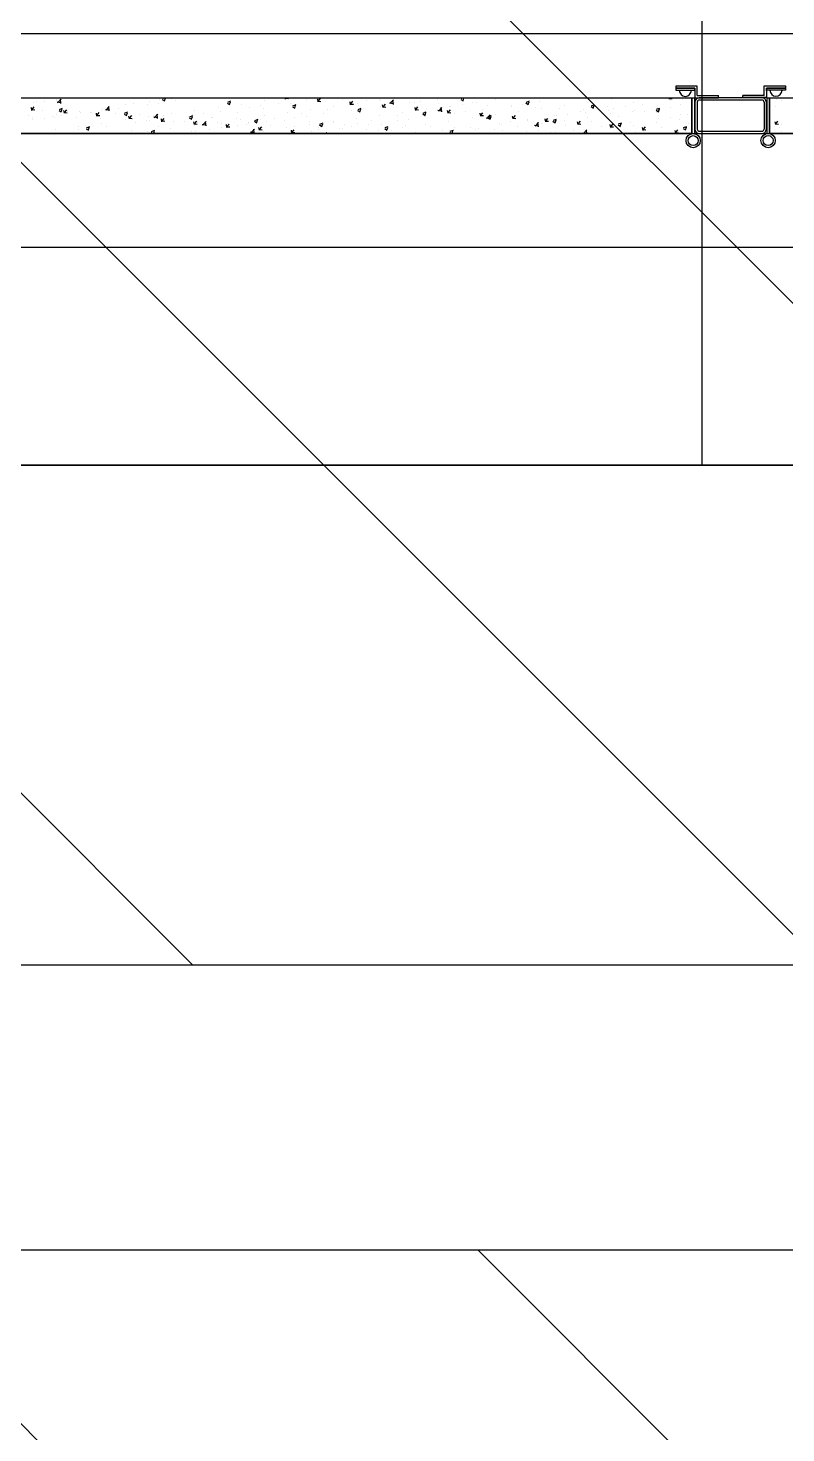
# Model space of a CAD drawing. Extents: x 758840 to 1108724, y -102573 to 143521.
# Drawn here: x 857459 to 858521, y 68672 to 70640 of the extents above; entities that cross this region are included whole.
import ezdxf
from ezdxf.xclip import XClip

# ---------------------------------------------------------------- set-up
doc = ezdxf.new("R2010")
doc.units = 0
doc.header["$LTSCALE"] = 1000
doc.header["$MEASUREMENT"] = 0
for name, color, linetype in [('02电气-设备', 255, 'Continuous'), ('02电气-设备基础', 252, 'Continuous'), ('电缆沟', 2, 'Continuous'), ('钢盖板', 6, 'Continuous')]:
    doc.layers.add(name, color=color, linetype=linetype)

# ---------------------------------------------------------------- blocks, each defined once
blk = doc.blocks.new('BD4-PAL0101-HVPM01')
at = {"layer": '02电气-设备'}
for p, q in [((8389687.9, -4143727.9), (8389657.9, -4143727.9)), ((8389657.9, -4143727.9), (8389657.9, -4143730.9)), ((8389687.9, -4143727.9), (8389684.9, -4143727.9)), ((8389687.9, -4143730.9), (8389687.9, -4143727.9)), ((8389687.9, -4143741.4), (8389687.9, -4143727.9)), ((8389781.9, -4143730.8), (8389781.9, -4143727.8)), ((8389781.9, -4143727.8), (8389811.9, -4143727.8)), ((8389781.9, -4143741.2), (8389781.9, -4143727.8)), ((8389781.9, -4143727.8), (8389784.9, -4143727.8)), ((8389811.9, -4143727.8), (8389811.9, -4143730.8)), ((8388436.9, -4143744.4), (8389679.9, -4143744.4)), ((8388762.8, -4143749.7), (8388762.8, -4143749.7)), ((8388789.8, -4143747.9), (8388789.8, -4143747.9)), ((8388790.4, -4143746.4), (8388790.4, -4143746.4)), ((8388791.5, -4143751.4), (8388796.5, -4143746.2)), ((8388796.4, -4143752.4), (8388795.7, -4143746.3)), ((8388813.9, -4143744.7), (8388813.9, -4143744.7)), ((8388919.9, -4143749.8), (8388919.9, -4143749.8)), ((8388935.2, -4143746.5), (8388935.2, -4143746.5)), ((8388938.4, -4143746.7), (8388941.6, -4143748.8)), ((8388939, -4143745.4), (8388941.7, -4143744.4)), ((8388941.5, -4143748.8), (8388942.8, -4143745)), ((8388951.9, -4143745.7), (8388951.9, -4143745.7)), ((8388957.3, -4143748.7), (8388957.3, -4143748.7)), ((8389030.2, -4143750.5), (8389034.7, -4143748.8)), ((8389081.8, -4143748.8), (8389081.8, -4143748.8)), ((8389111.3, -4143746.2), (8389111, -4143744.4)), ((8389111.4, -4143745), (8389112, -4143744.4)), ((8389111.4, -4143745.1), (8389115.2, -4143745.4)), ((8389140.8, -4143747.3), (8389140.8, -4143747.3)), ((8389154.8, -4143746.2), (8389154.8, -4143746.2)), ((8389156.9, -4143750.1), (8389156.2, -4143746.2)), ((8389156.5, -4143745.7), (8389156.5, -4143745.7)), ((8389156.7, -4143745.3), (8389156.7, -4143745.3)), ((8389157, -4143749), (8389160, -4143745.4)), ((8389157, -4143749.1), (8389160.8, -4143749.4)), ((8389190.3, -4143747.1), (8389190.3, -4143747.1)), ((8389202.5, -4143753), (8389205.6, -4143749.3)), ((8389224.2, -4143748.5), (8389224.2, -4143748.5)), ((8389243.4, -4143748.1), (8389243.4, -4143748.1)), ((8389244.1, -4143747.4), (8389244.1, -4143747.4)), ((8389257.5, -4143752.6), (8389262.4, -4143747.4)), ((8389262.3, -4143753.6), (8389261.6, -4143747.5)), ((8389300.1, -4143749.2), (8389300.1, -4143749.2)), ((8389324.1, -4143746.1), (8389324.1, -4143746.1)), ((8389356.8, -4143746.6), (8389359.9, -4143748.7)), ((8389357.4, -4143745.3), (8389359.7, -4143744.4)), ((8389359.9, -4143748.7), (8389361.2, -4143744.8)), ((8389405.8, -4143746.7), (8389405.8, -4143746.7)), ((8389448.6, -4143750.4), (8389453.1, -4143748.7)), ((8389507.6, -4143744.7), (8389507.6, -4143744.7)), ((8389567.8, -4143745.7), (8389567.8, -4143745.7)), ((8389649.1, -4143746.2), (8389648.7, -4143744.4)), ((8389649.2, -4143745.1), (8389649.8, -4143744.4)), ((8389649.2, -4143745.2), (8389653, -4143745.5)), ((8389651, -4143748.7), (8389651, -4143748.7)), ((8389657.9, -4143730.9), (8389684.9, -4143730.9)), ((8389684.9, -4143730.9), (8389657.9, -4143730.9)), ((8389657.9, -4143730.9), (8389657.9, -4143733.9)), ((8389657.9, -4143733.9), (8389684.9, -4143733.9)), ((8389666.9, -4143746.6), (8389666.9, -4143746.6)), ((8389679.9, -4143744.4), (8389679.9, -4143794.4)), ((8389680.4, -4143744.4), (8389680.4, -4143794.6)), ((8389680.4, -4143744.4), (8389684.4, -4143744.4)), ((8389684.4, -4143744.4), (8389684.4, -4143794.6)), ((8389684.9, -4143730.9), (8389684.9, -4143744.4)), ((8389684.9, -4143734.7), (8389684.9, -4143730.9)), ((8389684.9, -4143744.4), (8389717.9, -4143744.4)), ((8389687.9, -4143741.4), (8389717.9, -4143741.4)), ((8389778.9, -4143744.4), (8389690.9, -4143744.4)), ((8389778.9, -4143747.6), (8389690.9, -4143747.6)), ((8389717.9, -4143744.4), (8389717.9, -4143741.4)), ((8389781.9, -4143741.2), (8389751.9, -4143741.2)), ((8389751.9, -4143744.2), (8389751.9, -4143741.2)), ((8389784.9, -4143744.2), (8389751.9, -4143744.2)), ((8389811.9, -4143730.8), (8389784.9, -4143730.8)), ((8389784.9, -4143730.8), (8389784.9, -4143744.2)), ((8389784.9, -4143734.6), (8389784.9, -4143730.8)), ((8389784.9, -4143730.8), (8389811.9, -4143730.8)), ((8389811.9, -4143733.8), (8389784.9, -4143733.8)), ((8389785.4, -4143744.3), (8389785.4, -4143794.5)), ((8389785.4, -4143744.3), (8389789.4, -4143744.3)), ((8389789.4, -4143744.3), (8389789.4, -4143794.5)), ((8389789.4, -4143744.4), (8390771.9, -4143744.4)), ((8389789.4, -4143794.4), (8389789.4, -4143744.4)), ((8389799.3, -4143747.3), (8389799.3, -4143747.3)), ((8389806.2, -4143748.7), (8389806.2, -4143748.7)), ((8389811.9, -4143730.8), (8389811.9, -4143733.8)), ((8388750.7, -4143769.5), (8388750.7, -4143769.5)), ((8388755.8, -4143762), (8388755, -4143758.1)), ((8388755.9, -4143760.9), (8388758.9, -4143757.3)), ((8388755.9, -4143761), (8388759.7, -4143761.3)), ((8388757.4, -4143751.2), (8388757.4, -4143751.2)), ((8388771.2, -4143762.4), (8388771.2, -4143762.4)), ((8388773.9, -4143749.9), (8388773.9, -4143749.9)), ((8388789.6, -4143767.6), (8388789.6, -4143767.6)), ((8388790.9, -4143750.1), (8388796.6, -4143751)), ((8388793.8, -4143762.1), (8388796.9, -4143764.2)), ((8388794.4, -4143760.8), (8388798.8, -4143759.1)), ((8388796.9, -4143764.2), (8388798.2, -4143760.4)), ((8388801.3, -4143766), (8388800.6, -4143762)), ((8388801.4, -4143764.9), (8388804.5, -4143761.2)), ((8388801.4, -4143765), (8388805.2, -4143765.3)), ((8388805.1, -4143763.8), (8388805.1, -4143763.8)), ((8388822.2, -4143763.1), (8388822.2, -4143763.1)), ((8388824.1, -4143765.5), (8388824.1, -4143765.5)), ((8388837.3, -4143764.5), (8388837.3, -4143764.5)), ((8388839, -4143765.2), (8388839, -4143765.2)), ((8388846.9, -4143770), (8388846.1, -4143766)), ((8388847, -4143768.9), (8388850, -4143765.2)), ((8388847, -4143769), (8388850.7, -4143769.3)), ((8388853.2, -4143762.4), (8388853.2, -4143762.4)), ((8388854.3, -4143759), (8388854.3, -4143759)), ((8388858.7, -4143760.6), (8388864.3, -4143761.5)), ((8388859.3, -4143761.9), (8388864.2, -4143756.7)), ((8388861.2, -4143759.2), (8388861.2, -4143759.2)), ((8388864.1, -4143762.9), (8388863.4, -4143756.8)), ((8388872.9, -4143766.7), (8388872.9, -4143766.7)), ((8388877.2, -4143759.2), (8388877.2, -4143759.2)), ((8388885, -4143767.2), (8388888.2, -4143769.3)), ((8388885.6, -4143765.9), (8388890.1, -4143764.2)), ((8388887.3, -4143754.3), (8388887.3, -4143754.3)), ((8388888.2, -4143769.3), (8388889.5, -4143765.5)), ((8388892.5, -4143772.9), (8388895.6, -4143769.2)), ((8388898.2, -4143752.8), (8388898.2, -4143752.8)), ((8388906.8, -4143768.1), (8388906.8, -4143768.1)), ((8388917.3, -4143753.9), (8388917.3, -4143753.9)), ((8388927.1, -4143772.4), (8388932, -4143767.3)), ((8388931.9, -4143773.4), (8388931.2, -4143767.3)), ((8388933.2, -4143751.8), (8388933.2, -4143751.8)), ((8388940.7, -4143769.5), (8388940.7, -4143769.5)), ((8388951.2, -4143766.9), (8388951.2, -4143766.9)), ((8388976.9, -4143771), (8388981.3, -4143769.3)), ((8388980.7, -4143768.4), (8388980.7, -4143768.4)), ((8388984.1, -4143762.1), (8388984.1, -4143762.1)), ((8388996.6, -4143766.3), (8388996.6, -4143766.3)), ((8389016.7, -4143757.6), (8389016.7, -4143757.6)), ((8389020.6, -4143763.2), (8389020.6, -4143763.2)), ((8389029.7, -4143751.8), (8389032.8, -4143753.9)), ((8389032.8, -4143753.9), (8389034.1, -4143750.1)), ((8389043.7, -4143765.3), (8389043.7, -4143765.3)), ((8389048.8, -4143753.6), (8389048.8, -4143753.6)), ((8389060.7, -4143757.9), (8389060.7, -4143757.9)), ((8389076.6, -4143755.8), (8389076.6, -4143755.8)), ((8389080.7, -4143758.9), (8389080.7, -4143758.9)), ((8389100.7, -4143752.6), (8389100.7, -4143752.6)), ((8389113.6, -4143765.5), (8389113.6, -4143765.5)), ((8389117.8, -4143752.6), (8389117.8, -4143752.6)), ((8389120.9, -4143756.9), (8389124.1, -4143759)), ((8389121.5, -4143755.6), (8389125.9, -4143753.9)), ((8389124.1, -4143759), (8389125.3, -4143755.2)), ((8389133, -4143766.5), (8389133, -4143766.5)), ((8389145.7, -4143761.4), (8389145.7, -4143761.4)), ((8389164, -4143767.1), (8389164, -4143767.1)), ((8389170, -4143760.2), (8389170, -4143760.2)), ((8389178.7, -4143756.6), (8389178.7, -4143756.6)), ((8389202.4, -4143754.1), (8389201.7, -4143750.1)), ((8389202.5, -4143753.1), (8389206.3, -4143753.4)), ((8389204.1, -4143761.9), (8389204.1, -4143761.9)), ((8389207, -4143753.8), (8389207, -4143753.8)), ((8389211.3, -4143752.2), (8389211.3, -4143752.2)), ((8389212.2, -4143762), (8389215.3, -4143764.1)), ((8389212.7, -4143760.7), (8389217.2, -4143759)), ((8389215.3, -4143764.1), (8389216.6, -4143760.2)), ((8389220, -4143759.8), (8389220, -4143759.8)), ((8389242.6, -4143769.2), (8389242.6, -4143769.2)), ((8389244.1, -4143756.6), (8389244.1, -4143756.6)), ((8389248, -4143758.1), (8389247.2, -4143754.1)), ((8389248.1, -4143757), (8389251.1, -4143753.3)), ((8389248.1, -4143757.1), (8389251.9, -4143757.4)), ((8389256.9, -4143751.3), (8389262.5, -4143752.2)), ((8389258.1, -4143750), (8389258.1, -4143750)), ((8389275.6, -4143764.5), (8389275.6, -4143764.5)), ((8389284.2, -4143751.3), (8389284.2, -4143751.3)), ((8389292, -4143751.4), (8389292, -4143751.4)), ((8389293.5, -4143762.1), (8389292.8, -4143758.1)), ((8389293.6, -4143761), (8389296.7, -4143757.3)), ((8389293.6, -4143761), (8389297.4, -4143761.4)), ((8389303.4, -4143767), (8389306.6, -4143769.2)), ((8389304, -4143765.8), (8389308.4, -4143764.1)), ((8389305.4, -4143763.3), (8389305.4, -4143763.3)), ((8389306.6, -4143769.2), (8389307.9, -4143765.3)), ((8389308.2, -4143760), (8389308.2, -4143760)), ((8389324.7, -4143761.8), (8389330.3, -4143762.7)), ((8389325.3, -4143763.1), (8389330.2, -4143757.9)), ((8389325.9, -4143752.8), (8389325.9, -4143752.8)), ((8389330.1, -4143764.1), (8389329.4, -4143758)), ((8389339.1, -4143766.1), (8389338.3, -4143762.1)), ((8389339.1, -4143765), (8389342.9, -4143765.4)), ((8389339.2, -4143764.9), (8389342.2, -4143761.3)), ((8389340.3, -4143756), (8389340.3, -4143756)), ((8389342.4, -4143756.9), (8389342.4, -4143756.9)), ((8389347.5, -4143765.8), (8389347.5, -4143765.8)), ((8389359.8, -4143754.3), (8389359.8, -4143754.3)), ((8389363.4, -4143763.7), (8389363.4, -4143763.7)), ((8389373.2, -4143751.2), (8389373.2, -4143751.2)), ((8389379.4, -4143750.6), (8389379.4, -4143750.6)), ((8389384.6, -4143770.1), (8389383.9, -4143766.1)), ((8389384.7, -4143768.9), (8389387.8, -4143765.3)), ((8389384.7, -4143769), (8389388.5, -4143769.4)), ((8389387.5, -4143760.6), (8389387.5, -4143760.6)), ((8389393, -4143773.6), (8389398, -4143768.5)), ((8389393.7, -4143755.7), (8389393.7, -4143755.7)), ((8389395.3, -4143770.8), (8389399.7, -4143769.1)), ((8389397.9, -4143774.6), (8389397.2, -4143768.6)), ((8389405.1, -4143767.9), (8389405.1, -4143767.9)), ((8389427.6, -4143755.3), (8389427.6, -4143755.3)), ((8389427.6, -4143757.1), (8389427.6, -4143757.1)), ((8389430.2, -4143772.9), (8389433.3, -4143769.3)), ((8389437.1, -4143763.8), (8389437.1, -4143763.8)), ((8389443.5, -4143753.2), (8389443.5, -4143753.2)), ((8389448, -4143751.6), (8389451.2, -4143753.8)), ((8389451.2, -4143753.8), (8389452.5, -4143749.9)), ((8389461.5, -4143758.6), (8389461.5, -4143758.6)), ((8389467.5, -4143750), (8389467.5, -4143750)), ((8389470.1, -4143759), (8389470.1, -4143759)), ((8389487.9, -4143769.4), (8389487.9, -4143769.4)), ((8389495.4, -4143760), (8389495.4, -4143760)), ((8389502.7, -4143754.6), (8389502.7, -4143754.6)), ((8389506.8, -4143767.7), (8389506.8, -4143767.7)), ((8389524.9, -4143763.1), (8389524.9, -4143763.1)), ((8389529.3, -4143761.4), (8389529.3, -4143761.4)), ((8389530.9, -4143764.5), (8389530.9, -4143764.5)), ((8389534.8, -4143750.5), (8389534.8, -4143750.5)), ((8389539.3, -4143756.7), (8389542.5, -4143758.9)), ((8389539.9, -4143755.5), (8389544.3, -4143753.7)), ((8389542.4, -4143758.8), (8389543.7, -4143755)), ((8389562, -4143756.7), (8389562, -4143756.7)), ((8389563.2, -4143762.9), (8389563.2, -4143762.9)), ((8389567, -4143766.9), (8389567, -4143766.9)), ((8389571, -4143759.2), (8389571, -4143759.2)), ((8389586.9, -4143757.2), (8389586.9, -4143757.2)), ((8389597.1, -4143764.3), (8389597.1, -4143764.3)), ((8389599, -4143750.3), (8389599, -4143750.3)), ((8389599.6, -4143762.4), (8389599.6, -4143762.4)), ((8389610.9, -4143754), (8389610.9, -4143754)), ((8389614.2, -4143764.3), (8389614.2, -4143764.3)), ((8389630.6, -4143761.8), (8389633.7, -4143763.9)), ((8389631, -4143765.7), (8389631, -4143765.7)), ((8389631.1, -4143760.5), (8389635.6, -4143758.8)), ((8389631.7, -4143758.3), (8389631.7, -4143758.3)), ((8389633.7, -4143763.9), (8389635, -4143760.1)), ((8389651.2, -4143757.9), (8389651.2, -4143757.9)), ((8389664.7, -4143753.6), (8389664.7, -4143753.6)), ((8389664.9, -4143767.2), (8389664.9, -4143767.2)), ((8389674.2, -4143768.5), (8389674.2, -4143768.5)), ((8389684.9, -4143750.4), (8389684.9, -4143788.4)), ((8389688.1, -4143750.4), (8389688.1, -4143788.4)), ((8389781.7, -4143750.4), (8389781.7, -4143788.4)), ((8389784.9, -4143788.4), (8389784.9, -4143750.4)), ((8389797.9, -4143756.6), (8389797.9, -4143756.6)), ((8388756.6, -4143772.3), (8388756.6, -4143772.3)), ((8388757.2, -4143775), (8388757.2, -4143775)), ((8388773.1, -4143772.9), (8388773.1, -4143772.9)), ((8388784.6, -4143770.9), (8388784.6, -4143770.9)), ((8388787.1, -4143771.9), (8388787.1, -4143771.9)), ((8388788.8, -4143788.7), (8388788.8, -4143788.7)), ((8388797.2, -4143769.7), (8388797.2, -4143769.7)), ((8388818.5, -4143772.3), (8388818.5, -4143772.3)), ((8388821.4, -4143784.2), (8388821.4, -4143784.2)), ((8388831.7, -4143787.7), (8388834.8, -4143789.8)), ((8388832.3, -4143786.4), (8388836.7, -4143784.7)), ((8388834.8, -4143789.8), (8388836.1, -4143785.9)), ((8388836.5, -4143787.4), (8388836.5, -4143787.4)), ((8388852.4, -4143773.8), (8388852.4, -4143773.8)), ((8388853.5, -4143780.2), (8388853.5, -4143780.2)), ((8388860.5, -4143784.2), (8388860.5, -4143784.2)), ((8388886.3, -4143775.2), (8388886.3, -4143775.2)), ((8388886.5, -4143775.4), (8388886.5, -4143775.4)), ((8388892.4, -4143774), (8388891.7, -4143770)), ((8388892.5, -4143773), (8388896.3, -4143773.3)), ((8388900.6, -4143779), (8388900.6, -4143779)), ((8388916.5, -4143776.9), (8388916.5, -4143776.9)), ((8388919.1, -4143770.9), (8388919.1, -4143770.9)), ((8388920.2, -4143776.6), (8388920.2, -4143776.6)), ((8388926.5, -4143771.1), (8388932.1, -4143772)), ((8388932.6, -4143784.3), (8388932.6, -4143784.3)), ((8388938, -4143778), (8388937.2, -4143774)), ((8388938, -4143776.9), (8388941.8, -4143777.3)), ((8388938.1, -4143776.8), (8388941.1, -4143773.2)), ((8388940.6, -4143773.7), (8388940.6, -4143773.7)), ((8388950.4, -4143788), (8388950.4, -4143788)), ((8388954.1, -4143778.1), (8388954.1, -4143778.1)), ((8388969.6, -4143778), (8388969.6, -4143778)), ((8388974.6, -4143771), (8388974.6, -4143771)), ((8388976.3, -4143772.3), (8388979.5, -4143774.4)), ((8388979.4, -4143774.4), (8388980.7, -4143770.5)), ((8388983.5, -4143782), (8388982.8, -4143778)), ((8388983.4, -4143783.2), (8388983.4, -4143783.2)), ((8388983.6, -4143780.8), (8388986.7, -4143777.2)), ((8388983.6, -4143780.9), (8388987.4, -4143781.3)), ((8388988, -4143779.5), (8388988, -4143779.5)), ((8388994.2, -4143781.6), (8388999.9, -4143782.5)), ((8388994.8, -4143782.9), (8388999.8, -4143777.8)), ((8388999.7, -4143783.9), (8388999, -4143777.9)), ((8389003.9, -4143788.2), (8389003.9, -4143788.2)), ((8389006.7, -4143771.6), (8389006.7, -4143771.6)), ((8389008.5, -4143772.4), (8389008.5, -4143772.4)), ((8389016, -4143778.8), (8389016, -4143778.8)), ((8389021.9, -4143780.9), (8389021.9, -4143780.9)), ((8389021.9, -4143785.6), (8389021.9, -4143785.6)), ((8389029.1, -4143786), (8389028.3, -4143782)), ((8389029.1, -4143784.8), (8389032.2, -4143781.2)), ((8389029.1, -4143784.9), (8389032.9, -4143785.2)), ((8389042.4, -4143773.8), (8389042.4, -4143773.8)), ((8389044, -4143782.9), (8389044, -4143782.9)), ((8389048.1, -4143774.7), (8389048.1, -4143774.7)), ((8389055.8, -4143782.4), (8389055.8, -4143782.4)), ((8389058.9, -4143779.2), (8389058.9, -4143779.2)), ((8389059.9, -4143780.8), (8389059.9, -4143780.8)), ((8389062.6, -4143793.4), (8389067.6, -4143788.3)), ((8389067.4, -4143794.4), (8389066.7, -4143788.4)), ((8389067.6, -4143777.3), (8389070.7, -4143779.5)), ((8389068.1, -4143776.1), (8389072.6, -4143774.4)), ((8389070.7, -4143779.5), (8389072, -4143775.6)), ((8389074.6, -4143789.9), (8389073.9, -4143786)), ((8389074.7, -4143788.8), (8389077.8, -4143785.2)), ((8389074.7, -4143788.9), (8389078.5, -4143789.2)), ((8389076.3, -4143775.3), (8389076.3, -4143775.3)), ((8389081, -4143769.9), (8389081, -4143769.9)), ((8389084, -4143777.7), (8389084, -4143777.7)), ((8389089.7, -4143783.8), (8389089.7, -4143783.8)), ((8389095.9, -4143772.9), (8389095.9, -4143772.9)), ((8389110.2, -4143776.7), (8389110.2, -4143776.7)), ((8389112.9, -4143786.6), (8389112.9, -4143786.6)), ((8389120.2, -4143792.8), (8389123.3, -4143789.1)), ((8389123.6, -4143785.2), (8389123.6, -4143785.2)), ((8389124.1, -4143772.4), (8389124.1, -4143772.4)), ((8389140, -4143770.3), (8389140, -4143770.3)), ((8389144.1, -4143778.1), (8389144.1, -4143778.1)), ((8389144.9, -4143782.5), (8389144.9, -4143782.5)), ((8389157.2, -4143788.7), (8389157.2, -4143788.7)), ((8389157.5, -4143786.6), (8389157.5, -4143786.6)), ((8389158.8, -4143782.4), (8389162, -4143784.6)), ((8389159.4, -4143781.2), (8389163.8, -4143779.4)), ((8389162, -4143784.6), (8389163.2, -4143780.7)), ((8389177.9, -4143777.8), (8389177.9, -4143777.8)), ((8389178, -4143779.6), (8389178, -4143779.6)), ((8389187.4, -4143786.9), (8389187.4, -4143786.9)), ((8389191.4, -4143788.1), (8389191.4, -4143788.1)), ((8389194.3, -4143782.4), (8389194.3, -4143782.4)), ((8389203.3, -4143784.8), (8389203.3, -4143784.8)), ((8389210.5, -4143773.3), (8389210.5, -4143773.3)), ((8389211.9, -4143781), (8389211.9, -4143781)), ((8389227.4, -4143781.6), (8389227.4, -4143781.6)), ((8389231.3, -4143776), (8389231.3, -4143776)), ((8389245.8, -4143782.4), (8389245.8, -4143782.4)), ((8389250.1, -4143787.5), (8389253.2, -4143789.7)), ((8389250.6, -4143786.2), (8389255.1, -4143784.5)), ((8389253.2, -4143789.6), (8389254.5, -4143785.8)), ((8389267.5, -4143776.4), (8389267.5, -4143776.4)), ((8389268.3, -4143769.7), (8389268.3, -4143769.7)), ((8389274.8, -4143785.6), (8389274.8, -4143785.6)), ((8389279.7, -4143783.8), (8389279.7, -4143783.8)), ((8389283.4, -4143774.3), (8389283.4, -4143774.3)), ((8389307.4, -4143771.1), (8389307.4, -4143771.1)), ((8389307.4, -4143781.2), (8389307.4, -4143781.2)), ((8389313.6, -4143785.3), (8389313.6, -4143785.3)), ((8389339.5, -4143777.1), (8389339.5, -4143777.1)), ((8389346.7, -4143788.8), (8389346.7, -4143788.8)), ((8389347.5, -4143786.7), (8389347.5, -4143786.7)), ((8389370.8, -4143785.6), (8389370.8, -4143785.6)), ((8389372.5, -4143772.3), (8389372.5, -4143772.3)), ((8389376.8, -4143788.5), (8389376.8, -4143788.5)), ((8389381.4, -4143788.1), (8389381.4, -4143788.1)), ((8389392.4, -4143772.3), (8389398.1, -4143773.2)), ((8389394.7, -4143772.1), (8389397.8, -4143774.3)), ((8389397.8, -4143774.2), (8389399.1, -4143770.4)), ((8389404.3, -4143789), (8389404.3, -4143789)), ((8389410.9, -4143780.3), (8389410.9, -4143780.3)), ((8389413.8, -4143782.1), (8389413.8, -4143782.1)), ((8389426.8, -4143778.2), (8389426.8, -4143778.2)), ((8389430.2, -4143774.1), (8389429.4, -4143770.1)), ((8389430.2, -4143773), (8389434, -4143773.3)), ((8389436.4, -4143784.9), (8389436.4, -4143784.9)), ((8389450.8, -4143775.1), (8389450.8, -4143775.1)), ((8389450.9, -4143775.8), (8389450.9, -4143775.8)), ((8389460.2, -4143782.8), (8389465.8, -4143783.7)), ((8389460.8, -4143784.1), (8389465.8, -4143779)), ((8389465.6, -4143785.1), (8389464.9, -4143779.1)), ((8389469.4, -4143780.2), (8389469.4, -4143780.2)), ((8389475.7, -4143778), (8389475, -4143774.1)), ((8389475.8, -4143776.9), (8389478.9, -4143773.3)), ((8389475.8, -4143777), (8389479.6, -4143777.3)), ((8389485.9, -4143777.2), (8389489.1, -4143779.3)), ((8389486.5, -4143775.9), (8389491, -4143774.2)), ((8389489.1, -4143779.3), (8389490.4, -4143775.5)), ((8389490.9, -4143769.8), (8389490.9, -4143769.8)), ((8389502, -4143775.7), (8389502, -4143775.7)), ((8389503.1, -4143783.4), (8389503.1, -4143783.4)), ((8389521.3, -4143782), (8389520.5, -4143778)), ((8389521.3, -4143780.9), (8389524.4, -4143777.2)), ((8389521.3, -4143781), (8389525.1, -4143781.3)), ((8389534, -4143771.6), (8389534, -4143771.6)), ((8389540.1, -4143777), (8389540.1, -4143777)), ((8389554.3, -4143784.3), (8389554.3, -4143784.3)), ((8389566.8, -4143786), (8389566.1, -4143782)), ((8389566.2, -4143788), (8389566.2, -4143788)), ((8389566.9, -4143784.9), (8389569.9, -4143781.2)), ((8389566.9, -4143785), (8389570.7, -4143785.3)), ((8389570.1, -4143782.2), (8389570.1, -4143782.2)), ((8389577.2, -4143770.6), (8389577.2, -4143770.6)), ((8389577.2, -4143782.3), (8389580.4, -4143784.4)), ((8389577.8, -4143781), (8389582.2, -4143779.3)), ((8389580.3, -4143784.4), (8389581.6, -4143780.6)), ((8389594.2, -4143779), (8389594.2, -4143779)), ((8389598.8, -4143783.5), (8389598.8, -4143783.5)), ((8389612.3, -4143790), (8389611.6, -4143786)), ((8389612.4, -4143788.9), (8389615.5, -4143785.2)), ((8389612.4, -4143788.9), (8389616.2, -4143789.3)), ((8389630.9, -4143779.5), (8389630.9, -4143779.5)), ((8389634.3, -4143773.8), (8389634.3, -4143773.8)), ((8389638.5, -4143786.5), (8389638.5, -4143786.5)), ((8389650.2, -4143771.7), (8389650.2, -4143771.7)), ((8389658, -4143792.8), (8389661, -4143789.2)), ((8389663.9, -4143774.7), (8389663.9, -4143774.7)), ((8389668.5, -4143787.4), (8389671.6, -4143789.5)), ((8389669, -4143786.1), (8389673.5, -4143784.4)), ((8389671.6, -4143789.5), (8389672.9, -4143785.7)), ((8389675.5, -4143780.1), (8389675.5, -4143780.1)), ((8389798, -4143781.9), (8389797.3, -4143777.9)), ((8389798.1, -4143780.8), (8389801.2, -4143777.1)), ((8389798.1, -4143780.9), (8389801.9, -4143781.2)), ((8389803.6, -4143786.6), (8389803.6, -4143786.6)), ((8389805.8, -4143781.7), (8389805.8, -4143781.7)), ((8381447.4, -4143794.4), (8394807.4, -4143794.4)), ((8389679.9, -4143794.4), (8388436.9, -4143794.4)), ((8388755.8, -4143793.5), (8388755.8, -4143793.5)), ((8388820.6, -4143789.5), (8388820.6, -4143789.5)), ((8388895.6, -4143790.7), (8388895.6, -4143790.7)), ((8388918.3, -4143792.1), (8388918.3, -4143792.1)), ((8388922.9, -4143792.7), (8388925.3, -4143794.4)), ((8388923.5, -4143791.5), (8388928, -4143789.8)), ((8388926.3, -4143794.4), (8388927.4, -4143791)), ((8388964, -4143793.5), (8388964, -4143793.5)), ((8388979.9, -4143791.4), (8388979.9, -4143791.4)), ((8388984.8, -4143791.9), (8388984.8, -4143791.9)), ((8389062, -4143792.1), (8389067.7, -4143793)), ((8389080.3, -4143791.1), (8389080.3, -4143791.1)), ((8389120.1, -4143793.9), (8389119.4, -4143789.9)), ((8389120.2, -4143792.9), (8389124, -4143793.2)), ((8389147.3, -4143792.2), (8389147.3, -4143792.2)), ((8389165, -4143794.4), (8389165, -4143793.9)), ((8389167.8, -4143794.4), (8389168.8, -4143793.1)), ((8389225.3, -4143789.5), (8389225.3, -4143789.5)), ((8389241.8, -4143790.4), (8389241.8, -4143790.4)), ((8389259.2, -4143790.9), (8389259.2, -4143790.9)), ((8389293.1, -4143792.4), (8389293.1, -4143792.4)), ((8389327, -4143793.8), (8389327, -4143793.8)), ((8389330.8, -4143790.9), (8389330.8, -4143790.9)), ((8389341.3, -4143792.6), (8389343.9, -4143794.4)), ((8389341.9, -4143791.3), (8389346.4, -4143789.6)), ((8389344.6, -4143794.4), (8389345.8, -4143790.9)), ((8389371.7, -4143793.5), (8389371.7, -4143793.5)), ((8389415.3, -4143789.6), (8389415.3, -4143789.6)), ((8389449.2, -4143791), (8389449.2, -4143791)), ((8389466.1, -4143789.7), (8389466.1, -4143789.7)), ((8389483.1, -4143792.4), (8389483.1, -4143792.4)), ((8389490.1, -4143792.7), (8389490.1, -4143792.7)), ((8389514.1, -4143789.6), (8389514.1, -4143789.6)), ((8389517, -4143793.9), (8389517, -4143793.9)), ((8389528, -4143793.3), (8389533.6, -4143794.2)), ((8389528.8, -4143794.4), (8389533.5, -4143789.5)), ((8389533.3, -4143794.4), (8389532.7, -4143789.6)), ((8389533.3, -4143792.8), (8389533.3, -4143792.8)), ((8389601.4, -4143792.9), (8389601.4, -4143792.9)), ((8389657.9, -4143794), (8389657.2, -4143790)), ((8389657.5, -4143793.5), (8389657.5, -4143793.5)), ((8389658, -4143792.9), (8389661.8, -4143793.3)), ((8389690.9, -4143791.2), (8389778.9, -4143791.2)), ((8389690.9, -4143794.4), (8389778.9, -4143794.4)), ((8390771.9, -4143794.4), (8389789.4, -4143794.4)), ((8389806, -4143792.1), (8389806, -4143792.1))]:
    blk.add_line(p, q, dxfattribs=at)
for centre, radius in [((8389682.4, -4143804.4), 10), ((8389682.4, -4143804.4), 7), ((8389787.4, -4143804.3), 10), ((8389787.4, -4143804.3), 7)]:
    blk.add_circle(centre, radius, dxfattribs=at)
for centre, radius, start, end in [((8389671.4, -4143733.9), 8.49, 180, 0), ((8389690.9, -4143750.4), 6, 90, 180), ((8389690.9, -4143750.4), 2.8, 90, 180), ((8389778.9, -4143750.4), 6, 0, 90), ((8389778.9, -4143750.4), 2.8, 0, 90), ((8389798.4, -4143733.8), 8.49, 180, 0), ((8389690.9, -4143788.4), 6, 180, 270), ((8389690.9, -4143788.4), 2.8, 180, 270), ((8389778.9, -4143788.4), 6, 270, 0), ((8389778.9, -4143788.4), 2.8, 270, 0)]:
    blk.add_arc(centre, radius, start, end, dxfattribs=at)
blk = doc.blocks.new('A$C675A25EF')
at = {"layer": '钢盖板'}
h = blk.add_hatch(dxfattribs=at)
h.set_pattern_fill('ANSI31', color=8, scale=5000, style=0)
h.set_pattern_definition([(45, (-316780.8, -189325), (-441.94174, 441.94174), [])])
h.paths.add_polyline_path([(56721.3, -23142), (62139.3, -23142), (62139.3, -23542), (56721.3, -23542)], flags=16)
h.paths.add_polyline_path([(62839.3, -23142), (171003.3, -23142), (171003.3, -23542), (62839.3, -23542)], flags=16)
h.paths.add_polyline_path([(171703.3, -23142), (177121.3, -23142), (177121.3, -23542), (171703.3, -23542)], flags=16)
h.paths.add_polyline_path([(177121.3, -47841.9), (177821.3, -47841.9), (177821.3, -24642), (178221.3, -24242), (211693.3, -24242), (211693.3, -25341.9), (211993.3, -25341.9), (211993.3, -24242), (216517.3, -24242), (216517.3, -25341.9), (216817.3, -25341.9), (216817.3, -24242), (216811.3, -24242), (216811.3, -23542), (177821.3, -23542), (177821.3, -23142), (216817.3, -23142), (216817.3, -21342.1), (216517.3, -21342.1), (216517.3, -22442), (211993.3, -22442), (211993.3, -21342.1), (211693.3, -21342.1), (211693.3, -22442), (192141.8, -22442), (192141.8, -21542), (194493.8, -21542), (194493.8, -20942), (184491.8, -20942), (184491.8, -21542), (185341.8, -21542), (185341.8, -22442), (169651.3, -22442), (169651.3, -21542), (171703.3, -21542), (171703.3, -20939.3), (161803.3, -20939.3), (161803.3, -21542), (162851.3, -21542), (162851.3, -22442), (143449.3, -22442), (143449.3, -21342.1), (143149.3, -21342.1), (143149.3, -22442), (138625.3, -22442), (138625.3, -21342.1), (138325.3, -21342.1), (138325.3, -22442), (95517.3, -22442), (95517.3, -21342.1), (95217.3, -21342.1), (95217.3, -22442), (90693.3, -22442), (90693.3, -21342.1), (90393.3, -21342.1), (90393.3, -22442), (70991.3, -22442), (70991.3, -21542), (72039.3, -21542), (72039.3, -20942), (62141.3, -20942), (62141.3, -21542), (64191.3, -21542), (64191.3, -22442), (48500.8, -22442), (48500.8, -21542), (49350.8, -21542), (49350.8, -20942), (39350.8, -20942), (39350.8, -21542), (41700.8, -21542), (41700.8, -22442), (22149.3, -22442), (22149.3, -21342.1), (21849.3, -21342.1), (21849.3, -22442), (17325.3, -22442), (17325.3, -21342.1), (17025.3, -21342.1), (17025.3, -22442), (17031.3, -22442), (17031.3, -23142), (56021.3, -23142), (56021.3, -23542), (17025.3, -23542), (17025.3, -25341.9), (17325.3, -25341.9), (17325.3, -24242), (21849.3, -24242), (21849.3, -25341.9), (22149.3, -25341.9), (22149.3, -24242), (55620.6, -24241.3), (56021.3, -24642), (56021.2, -47872.1), (56721.2, -47875.8), (56720.6, -24642.7), (57121.3, -24242), (64191.3, -24242), (64191.3, -25142), (62141.3, -25142), (62141.3, -25742), (72041.3, -25742), (72041.3, -25142), (70991.3, -25142), (70991.3, -24242), (90393.3, -24242), (90393.3, -25341.9), (90693.3, -25341.9), (90693.3, -24242), (95217.3, -24242), (95217.3, -25341.9), (95517.3, -25341.9), (95517.3, -24242), (138325.3, -24242), (138325.3, -25341.9), (138625.3, -25341.9), (138625.3, -24242), (143149.3, -24242), (143149.3, -25341.9), (143449.3, -25341.9), (143449.3, -24242), (162851.3, -24242), (162851.3, -25142), (161803.3, -25142), (161803.3, -25742), (171703.3, -25742), (171703.3, -25142), (169651.3, -25142), (169651.3, -24242), (176720.6, -24241.3), (177121.3, -24642)])
h.paths.add_polyline_path([(111433.3, -23142), (122409.3, -23142), (122409.3, -22442), (111433.3, -22442)], flags=16)
h.paths.add_polyline_path([(111433.3, -24242), (122409.3, -24242), (122409.3, -23542), (111433.3, -23542)], flags=16)
at = {"layer": '钢盖板', "color": 8}
for points in [[(111433.3, -23142), (62841.3, -23142), (62841.3, -23542), (111433.3, -23542)], [(56721.5, -47873.9), (56721.5, -24242), (90391.3, -24242), (90391.3, -25341.9), (90691.3, -25341.9), (90691.3, -24242), (95211.3, -24242), (95211.3, -25341.9), (95511.3, -25341.9), (95511.3, -24242), (111433.3, -24242)]]:
    blk.add_lwpolyline(points, dxfattribs=at)
blk = doc.blocks.new('dlg')
at = {"layer": '电缆沟'}
for p, q in [((662856.2, 165414.9), (662856.2, 164514.9)), ((684656.2, 164514.9), (651386.2, 164514.9)), ((657106.2, 163814.9), (705698.2, 163814.9)), ((705698.2, 163414.9), (657106.2, 163414.9))]:
    blk.add_line(p, q, dxfattribs=at)

msp = doc.modelspace()

# ---------------------------------------------------------------- linework, layer by layer
at = {"layer": '02电气-设备基础'}
msp.add_lwpolyline([(865704.28, 70332.53), (847360.28, 70332.53), (847360.28, 70632.53), (865704.28, 70632.53)], close=True, dxfattribs=at)
at = {"layer": '钢盖板', "color": 8}
msp.add_lwpolyline([(806843.02, 68927.64), (806843.02, 67127.75), (807143.02, 67127.75), (807143.02, 68227.64), (811663.02, 68227.64), (811663.02, 67127.75), (811963.02, 67127.75), (811963.02, 68227.64), (880203.02, 68227.64), (880203.02, 67127.75), (880503.02, 67127.75), (880503.02, 68227.64), (885023.02, 68227.64), (885023.02, 67127.75), (885323.02, 67127.75), (885323.02, 68227.64), (901245.02, 68227.64), (901245.02, 68927.64), (852653.02, 68927.64), (852653.02, 69327.64), (901245.02, 69327.64)], dxfattribs=at)

# ---------------------------------------------------------------- block references
at = {"layer": '02电气-设备'}
msp.add_blockref('BD4-PAL0101-HVPM01', (-7531291.39, 4214286.89, 0), dxfattribs=at)
at = {"layer": '电缆沟', "color": 250}
ref = msp.add_blockref('dlg', (195546.85, -94487.22), dxfattribs=at)
XClip(ref).set_block_clipping_path([(593286.1732931416, 142691.8646106179), (716986.1733082433, 211143.5433225089)])
at = {"layer": '钢盖板', "color": 8}
ref = msp.add_blockref('A$C675A25EF', (789811.69, 45785.61), dxfattribs=dict(at, xscale=-1, rotation=180))
XClip(ref).set_block_clipping_path([(-928.670863559, -70942.9526504109), (122721.3291515426, 2298.0898296545)])

doc.saveas('drawing.dxf')
